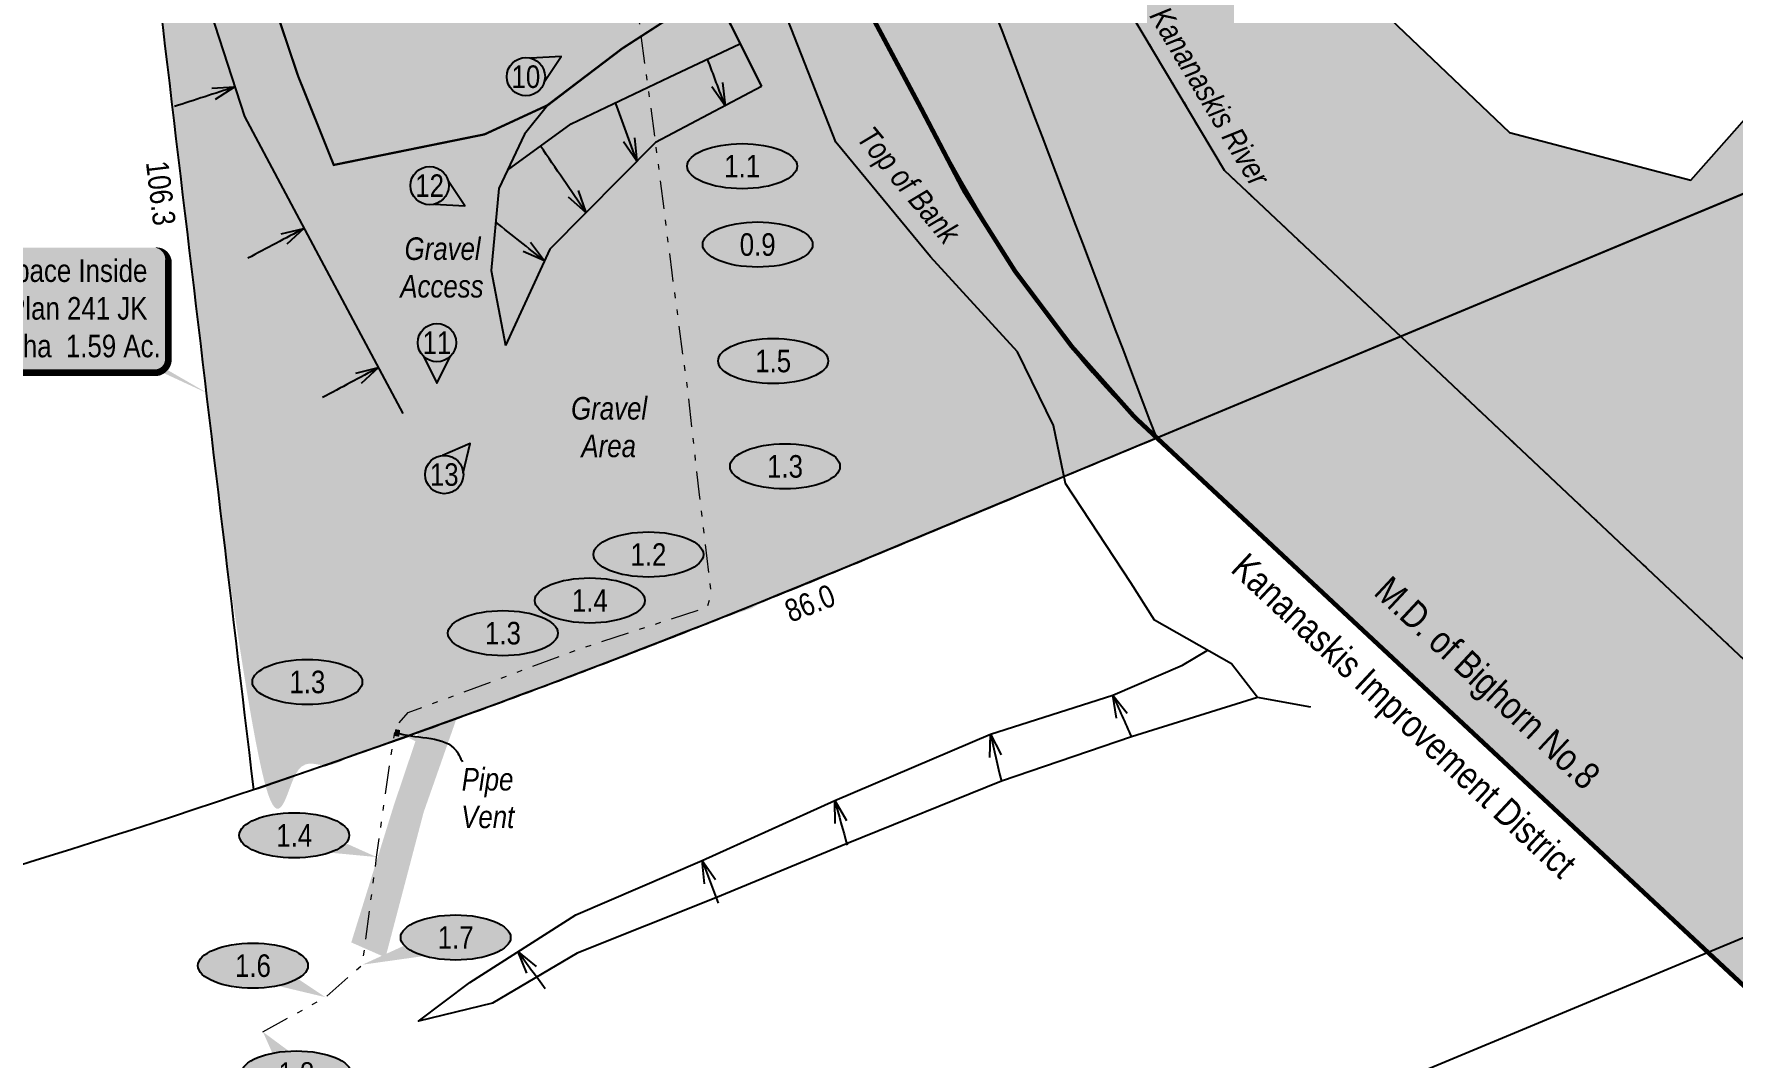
# Model space of a CAD drawing. Extents: x 634529 to 638478, y 5659509 to 5662668.
# Drawn here: x 636882 to 637635, y 5661796 to 5662249 of the extents above; entities that cross this region are included whole.
import ezdxf
from ezdxf.enums import TextEntityAlignment as Align

# ---------------------------------------------------------------- set-up
doc = ezdxf.new("R2010")
doc.units = 0
doc.header["$LTSCALE"] = 5
for name, pattern in [('BORDER2', [22.225, 6.35, -3.175, 6.35, -3.175, 0, -3.175]), ('CENTERLINEX33', [6.5, 2.5, -1, 0.5, -1, 0.5, -1]), ('DASHED4', [1.875, 1.25, -0.625]), ('foc-WHEELTRACKS', [2, 0.4, -1.6])]:
    doc.linetypes.add(name, pattern=pattern)
doc.layers.add('AS-COUNTY', color=7, linetype='BORDER2', lineweight=60, true_color=0xcc33ff)
for name, color, linetype in [('AS-FENCE-DASH', 48, 'foc-FENCE-DASH'), ('AS-ROADS', 254, 'Continuous'), ('CG-NOTES', 7, 'Continuous'), ('L-33', 7, 'Continuous'), ('L-TITLEDB', 4, 'Continuous'), ('P-ELEVATION', 7, 'Continuous'), ('P-TEMP WITHIN-BLACK', 5, 'Continuous'), ('T-SLOPE', 48, 'Continuous'), ('T-WATER', 160, 'Continuous'), ('T-WATER-H', 133, 'Continuous'), ('T-WATER-P3', 160, 'foc-WHEELTRACKS'), ('T-WATER-T', 170, 'Continuous')]:
    doc.layers.add(name, color=color, linetype=linetype)
for name, color, linetype, lineweight in [('AS-GENERAL', 48, 'Continuous', 18), ('EXISTING PIPE (EXIST OR HP)', 240, 'CENTERLINEX33', 20), ('T-TEXT', 48, 'Continuous', 18)]:
    doc.layers.add(name, color=color, linetype=linetype, lineweight=lineweight)
doc.layers.add('P-GROUND DISTURBANCE', color=7, linetype='DASHED4', true_color=0x454545)
doc.layers.add('P-GROUND DISTURBANCE-H', color=7, linetype='Continuous', true_color=0x999999)
doc.styles.add('240', font='ARIALN.TTF', dxfattribs={"height": 30})
doc.styles.add('80', font='ARIALN.TTF', dxfattribs={"height": 10})
doc.styles.add('80CG', font='ARIALN.TTF', dxfattribs={"height": 10})
doc.styles.add('80L', font='ARIALN.TTF', dxfattribs={"height": 10})
doc.styles.add('foc-LtypeFont', font='ARIALN.TTF', dxfattribs={"height": 7.35})
doc.styles.add('TXT', font='ARIALN.TTF', dxfattribs={"height": 0.2})
doc.linetypes.add('foc-FENCE-DASH', pattern='A,0.5,-0.5,1,-0.5,1,-0.5,1,-0.5,1,-0.5,["X",foc-LtypeFont,S=0.2,R=0,X=-0.625,Y=-0.75],-0.5', length=7.5)
doc.linetypes.add('foc-TOPO-flowdirection-NOLINE', pattern='A,0,[">",foc-LtypeFont,S=0.3,R=0,X=0,Y=-0.945],-20,[">",foc-LtypeFont,S=0.3,R=0,X=0,Y=-0.945],0', length=20)
doc.dimstyles.new('Compass 5 000', dxfattribs={"dimscale": 5, "dimtxt": 9, "dimasz": 2, "dimexe": 0.2, "dimexo": 0.0625, "dimgap": 0.5, "dimtad": 0, "dimtih": 1, "dimtoh": 1, "dimzin": 0, "dimdsep": 46, "dimtxsty": '80CG', "dimcen": 0.1, "dimse1": 1, "dimse2": 1, "dimclrd": 256, "dimclrt": 256, "dimaunit": 1, "dimadec": 4, "dimazin": 0, "dimtfac": 0.06, "dimtofl": 0, "dimtmove": 0, "dimatfit": 1, "dimfxl": 0.2, "dimtolj": 1, "dimtzin": 0, "dimlwd": -1, "dimarcsym": 0})

# ---------------------------------------------------------------- blocks, each defined once
blk = doc.blocks.new('*U456')
at = {"layer": 'CG-NOTES', "color": 182}
blk.add_lwpolyline([(8.2, -2.2), (15.59, 9), (2.2, 8.2)], dxfattribs=at)
blk.add_circle((0, 0), 8.49, dxfattribs=at)
at = {"color": 182, "style": '80L'}
blk.add_attdef('#', text='', height=10, dxfattribs=at).set_placement((0, 0), align=Align.MIDDLE_CENTER)
blk = doc.blocks.new('*U452')
at = {"layer": 'CG-NOTES', "color": 182}
blk.add_lwpolyline([(2.2, -8.2), (15.59, -9), (8.2, 2.2)], dxfattribs=at)
blk.add_circle((0, 0), 8.49, dxfattribs=at)
at = {"color": 182, "style": '80L'}
blk.add_attdef('#', text='', height=10, dxfattribs=at).set_placement((0, 0), align=Align.MIDDLE_CENTER)
blk = doc.blocks.new('*U457')
at = {"layer": 'CG-NOTES', "color": 182}
blk.add_lwpolyline([(-6, -6), (0, -18), (6, -6)], dxfattribs=at)
blk.add_circle((0, 0), 8.49, dxfattribs=at)
at = {"color": 182, "style": '80L'}
blk.add_attdef('#', text='', height=10, dxfattribs=at).set_placement((0, 0), align=Align.MIDDLE_CENTER)
blk = doc.blocks.new('*U458')
at = {"layer": 'CG-NOTES', "color": 182}
blk.add_lwpolyline([(8.45, 0.74), (11.57, 13.79), (-0.74, 8.45)], dxfattribs=at)
blk.add_circle((0, 0), 8.49, dxfattribs=at)
at = {"color": 182, "style": '80L'}
blk.add_attdef('#', text='', height=10, dxfattribs=at).set_placement((0, 0), align=Align.MIDDLE_CENTER)
blk = doc.blocks.new('*U461')
at = {"layer": 'P-ELEVATION'}
h = blk.add_hatch(color=111, dxfattribs=at)
h.dxf.hatch_style = 1
edge = h.paths.add_edge_path()
edge.add_ellipse((0, 0), major_axis=(-24.38, 0), ratio=0.410256, start_angle=0, end_angle=360)
at = {"layer": 'P-ELEVATION', "color": 7, "flags": 128}
blk.add_lwpolyline([(0, 0, 12.5, 0, 0), (-14.8, 18.46, 0, 0, 0)], format="xyseb", dxfattribs=at)
at = {"layer": 'P-ELEVATION', "color": 7}
blk.add_ellipse((0, 0), major_axis=(-24.38, 0), ratio=0.410256, dxfattribs=at)
at = {"layer": 'P-ELEVATION', "style": '80'}
blk.add_attdef('ELEVATION', text='', height=10, dxfattribs=at).set_placement((0, 0), align=Align.MIDDLE_CENTER)
blk = doc.blocks.new('*U462')
at = {"layer": 'P-ELEVATION'}
h = blk.add_hatch(color=111, dxfattribs=at)
h.dxf.hatch_style = 1
edge = h.paths.add_edge_path()
edge.add_ellipse((0, 0), major_axis=(-24.38, 0), ratio=0.410256, start_angle=0, end_angle=360)
at = {"layer": 'P-ELEVATION', "color": 7, "flags": 128}
blk.add_lwpolyline([(0, 0, 12.5, 0, 0), (32.21, -14.01, 0, 0, 0)], format="xyseb", dxfattribs=at)
at = {"layer": 'P-ELEVATION', "color": 7}
blk.add_ellipse((0, 0), major_axis=(-24.38, 0), ratio=0.410256, dxfattribs=at)
at = {"layer": 'P-ELEVATION', "style": '80'}
blk.add_attdef('ELEVATION', text='', height=10, dxfattribs=at).set_placement((0, 0), align=Align.MIDDLE_CENTER)
blk = doc.blocks.new('*U463')
at = {"layer": 'P-ELEVATION'}
h = blk.add_hatch(color=111, dxfattribs=at)
h.dxf.hatch_style = 1
edge = h.paths.add_edge_path()
edge.add_ellipse((0, 0), major_axis=(-24.38, 0), ratio=0.410256, start_angle=0, end_angle=360)
at = {"layer": 'P-ELEVATION', "color": 7, "flags": 128}
blk.add_lwpolyline([(0, 0, 12.5, 0, 0), (-41.33, -12.04, 0, 0, 0)], format="xyseb", dxfattribs=at)
at = {"layer": 'P-ELEVATION', "color": 7}
blk.add_ellipse((0, 0), major_axis=(-24.38, 0), ratio=0.410256, dxfattribs=at)
at = {"layer": 'P-ELEVATION', "style": '80'}
blk.add_attdef('ELEVATION', text='', height=10, dxfattribs=at).set_placement((0, 0), align=Align.MIDDLE_CENTER)
blk = doc.blocks.new('*U464')
at = {"layer": 'P-ELEVATION'}
h = blk.add_hatch(color=111, dxfattribs=at)
h.dxf.hatch_style = 1
edge = h.paths.add_edge_path()
edge.add_ellipse((0, 0), major_axis=(-24.38, 0), ratio=0.410256, start_angle=0, end_angle=360)
at = {"layer": 'P-ELEVATION', "color": 7, "flags": 128}
blk.add_lwpolyline([(0, 0, 12.5, 0, 0), (36.5, -9.63, 0, 0, 0)], format="xyseb", dxfattribs=at)
at = {"layer": 'P-ELEVATION', "color": 7}
blk.add_ellipse((0, 0), major_axis=(-24.38, 0), ratio=0.410256, dxfattribs=at)
at = {"layer": 'P-ELEVATION', "style": '80'}
blk.add_attdef('ELEVATION', text='', height=10, dxfattribs=at).set_placement((0, 0), align=Align.MIDDLE_CENTER)
blk = doc.blocks.new('*U465')
at = {"layer": 'P-ELEVATION'}
h = blk.add_hatch(color=111, dxfattribs=at)
h.dxf.hatch_style = 1
edge = h.paths.add_edge_path()
edge.add_ellipse((0, 0), major_axis=(-24.38, 0), ratio=0.410256, start_angle=0, end_angle=360)
at = {"layer": 'P-ELEVATION', "color": 7, "flags": 128}
blk.add_lwpolyline([(0, 0, 12.5, 0, 0), (39.14, -19.93, 0, 0, 0)], format="xyseb", dxfattribs=at)
at = {"layer": 'P-ELEVATION', "color": 7}
blk.add_ellipse((0, 0), major_axis=(-24.38, 0), ratio=0.410256, dxfattribs=at)
at = {"layer": 'P-ELEVATION', "style": '80'}
blk.add_attdef('ELEVATION', text='', height=10, dxfattribs=at).set_placement((0, 0), align=Align.MIDDLE_CENTER)
blk = doc.blocks.new('*U466')
at = {"layer": 'P-ELEVATION'}
h = blk.add_hatch(color=111, dxfattribs=at)
h.dxf.hatch_style = 1
edge = h.paths.add_edge_path()
edge.add_ellipse((0, 0), major_axis=(-24.38, 0), ratio=0.410256, start_angle=0, end_angle=360)
at = {"layer": 'P-ELEVATION', "color": 7, "flags": 128}
blk.add_lwpolyline([(0, 0, 12.5, 0, 0), (-4.96, -21.54, 0, 0, 0)], format="xyseb", dxfattribs=at)
at = {"layer": 'P-ELEVATION', "color": 7}
blk.add_ellipse((0, 0), major_axis=(-24.38, 0), ratio=0.410256, dxfattribs=at)
at = {"layer": 'P-ELEVATION', "style": '80'}
blk.add_attdef('ELEVATION', text='', height=10, dxfattribs=at).set_placement((0, 0), align=Align.MIDDLE_CENTER)
blk = doc.blocks.new('*U467')
at = {"layer": 'P-ELEVATION'}
h = blk.add_hatch(color=111, dxfattribs=at)
h.dxf.hatch_style = 1
edge = h.paths.add_edge_path()
edge.add_ellipse((0, 0), major_axis=(-24.38, 0), ratio=0.410256, start_angle=0, end_angle=360)
at = {"layer": 'P-ELEVATION', "color": 7, "flags": 128}
blk.add_lwpolyline([(0, 0, 12.5, 0, 0), (26.17, -23.32, 0, 0, 0)], format="xyseb", dxfattribs=at)
at = {"layer": 'P-ELEVATION', "color": 7}
blk.add_ellipse((0, 0), major_axis=(-24.38, 0), ratio=0.410256, dxfattribs=at)
at = {"layer": 'P-ELEVATION', "style": '80'}
blk.add_attdef('ELEVATION', text='', height=10, dxfattribs=at).set_placement((0, 0), align=Align.MIDDLE_CENTER)
blk = doc.blocks.new('*U468')
at = {"layer": 'P-ELEVATION'}
h = blk.add_hatch(color=111, dxfattribs=at)
h.dxf.hatch_style = 1
edge = h.paths.add_edge_path()
edge.add_ellipse((0, 0), major_axis=(-24.38, 0), ratio=0.410256, start_angle=0, end_angle=360)
at = {"layer": 'P-ELEVATION', "color": 7, "flags": 128}
blk.add_lwpolyline([(0, 0, 12.5, 0, 0), (-37.92, -12.57, 0, 0, 0)], format="xyseb", dxfattribs=at)
at = {"layer": 'P-ELEVATION', "color": 7}
blk.add_ellipse((0, 0), major_axis=(-24.38, 0), ratio=0.410256, dxfattribs=at)
at = {"layer": 'P-ELEVATION', "style": '80'}
blk.add_attdef('ELEVATION', text='', height=10, dxfattribs=at).set_placement((0, 0), align=Align.MIDDLE_CENTER)
blk = doc.blocks.new('*U469')
at = {"layer": 'P-ELEVATION'}
h = blk.add_hatch(color=111, dxfattribs=at)
h.dxf.hatch_style = 1
edge = h.paths.add_edge_path()
edge.add_ellipse((0, 0), major_axis=(-24.38, 0), ratio=0.410256, start_angle=0, end_angle=360)
at = {"layer": 'P-ELEVATION', "color": 7, "flags": 128}
blk.add_lwpolyline([(0, 0, 12.5, 0, 0), (-38.2, 9.4, 0, 0, 0)], format="xyseb", dxfattribs=at)
at = {"layer": 'P-ELEVATION', "color": 7}
blk.add_ellipse((0, 0), major_axis=(-24.38, 0), ratio=0.410256, dxfattribs=at)
at = {"layer": 'P-ELEVATION', "style": '80'}
blk.add_attdef('ELEVATION', text='', height=10, dxfattribs=at).set_placement((0, 0), align=Align.MIDDLE_CENTER)
blk = doc.blocks.new('*U438')
h = blk.add_hatch(color=255)
edge = h.paths.add_edge_path()
edge.add_line((-49, -28.5), (49, -28.5))
edge.add_arc((49, -22.5), 6, 270, 360)
edge.add_line((55, -22.5), (55, 21))
edge.add_arc((49, 21), 6, 0, 90)
edge.add_line((49, 27), (-49, 27))
edge.add_arc((-49, 21), 6, 90, 180)
edge.add_line((-55, 21), (-55, -22.5))
edge.add_arc((-49, -22.5), 6, 180, 270)
at = {"layer": 'P-GROUND DISTURBANCE-H', "flags": 128}
blk.add_lwpolyline([(-49, -28.5, 3, 3, 0), (49, -28.5, 3, 3, 0.414214), (55, -22.5, 3, 3, 0), (55, 21, 3, 0, 0.414214), (49, 27, 0, 0, 0), (-49, 27, 0, 0, 0.414214), (-55, 21, 0, 0, 0), (-55, -22.5, 0, 3, 0.414214)], format="xyseb", close=True, dxfattribs=at)
blk.add_lwpolyline([(73.16, -37.98, 0, 7.5, 0), (0, 0, 0, 0, 0)], format="xyseb", dxfattribs=at)
at = {"layer": 'P-GROUND DISTURBANCE', "style": '80'}
blk.add_attdef('ENTER_TEXT_001', (-35.99, -5), '', height=10, dxfattribs=at)

msp = doc.modelspace()

# ---------------------------------------------------------------- hatches: boundary and pattern name
at = {"layer": 'AS-ROADS'}
h = msp.add_hatch(color=256, dxfattribs=at)
h.dxf.hatch_style = 1
h.paths.add_polyline_path([(637203.576, 5662279.747), (637159.455, 5662253.785), (637142.483, 5662242.826), (637109.306, 5662217.647), (637081.425, 5662204.767), (637014.571, 5662191.207), (636998.765, 5662230.632), (636979.167, 5662288.908), (636964.337, 5662341.053), (636950.487, 5662398.654), (636925.922, 5662504.594), (636966.308, 5662517.213), (636974.436, 5662469.896), (637014.215, 5662457.791), (637044.972, 5662449.718), (637067.09, 5662447.808), (637103.779, 5662448.413), (637128.128, 5662452.703), (637133.099, 5662435.395), (637109.696, 5662427.345), (637077.114, 5662416.581), (637042.651, 5662406.167), (637028.551, 5662404.296), (637010.409, 5662405.472), (636985.895, 5662409.503), (636998.835, 5662353.247), (637015.261, 5662302.889), (637030.266, 5662284.066), (637052.83, 5662266.575), (637084.807, 5662256.846), (637113.422, 5662258.862), (637136.031, 5662269.766), (637195.162, 5662295.384)])
h = msp.add_hatch(color=256, dxfattribs=at)
h.dxf.hatch_style = 1
h.paths.add_polyline_path([(637204.356, 5662225.985), (637227.335, 5662186.45), (637262.053, 5662132.46), (637291.029, 5662064.059), (637276.833, 5662039.105), (637200.075, 5661994.674), (637121.871, 5661967.578), (637069.286, 5661946.431), (637054.47, 5661904.225), (637037.519, 5661839.756), (637022.343, 5661846.423), (637041.316, 5661907.491), (637058.577, 5661958.715), (637053.79, 5662026.075), (637045.267, 5662081.036), (637036.744, 5662140.208), (637014.571, 5662191.207), (637081.425, 5662204.767), (637109.306, 5662217.647), (637099.162, 5662204.862), (637087.783, 5662180.768), (637084.432, 5662144.334), (637090.784, 5662111.127), (637110.356, 5662153.863), (637157.234, 5662201.216)])
at = {"layer": 'P-GROUND DISTURBANCE-H'}
h = msp.add_hatch(color=256, dxfattribs=at)
h.dxf.hatch_style = 1
edge = h.paths.add_edge_path()
edge.add_spline(control_points=[(637379.551, 5662070.158), (637335.904, 5662051.998), (637292.256, 5662033.838), (637248.609, 5662015.679), (637237.502, 5662011.112), (637226.394, 5662006.546), (637215.287, 5662001.98), (637204.14, 5661997.508), (637192.993, 5661993.037), (637181.846, 5661988.565), (637170.662, 5661984.19), (637159.478, 5661979.816), (637148.294, 5661975.442), (637137.072, 5661971.162), (637125.85, 5661966.882), (637114.628, 5661962.602), (637103.371, 5661958.419), (637092.114, 5661954.235), (637080.857, 5661950.051), (637069.564, 5661945.965), (637058.271, 5661941.879), (637046.977, 5661937.792), (637035.649, 5661933.803), (637024.322, 5661929.813), (637012.994, 5661925.824), (637001.654, 5661921.939), (636990.314, 5661918.053), (636978.973, 5661914.168), (636958.027, 5662090.05), (636937.081, 5662265.931), (636916.135, 5662441.813), (636992.459, 5662464.029), (637068.784, 5662486.245), (637145.108, 5662508.461), (637146.622, 5662500.268), (637162.797, 5662412.745), (637250.129, 5662272.545), (637319.191, 5662126.216), (637376.302, 5662073.175), (637379.547, 5662070.162), (637379.551, 5662070.158)], knot_values=[0, 0, 0, 0, 1, 1, 1, 2, 2, 2, 3, 3, 3, 4, 4, 4, 5, 5, 5, 6, 6, 6, 7, 7, 7, 8, 8, 8, 9, 9, 9, 10, 10, 10, 11, 11, 11, 15.9911786, 64.3161074, 108.3815167, 111.0358361, 111.0370366, 111.0370366, 111.0370366, 111.0370366], weights=[1, 1, 1, 1, 1, 1, 1, 1, 1, 1, 1, 1, 1, 1, 1, 1, 1, 1, 1, 1, 1, 1, 1, 1, 1, 1, 1, 1, 1, 1, 1, 1, 1, 1, 1, 1, 1, 1, 1, 1, 1], degree=3, periodic=0)
at = {"layer": 'T-WATER-H'}
h = msp.add_hatch(color=256, dxfattribs=at)
h.dxf.hatch_style = 1
edge = h.paths.add_edge_path()
edge.add_spline(control_points=[(637144.657, 5662510.736), (637147.463, 5662540.071), (637150.269, 5662569.406), (637153.075, 5662598.741)], knot_values=[0, 0, 0, 0, 1, 1, 1, 1], weights=[1, 1, 1, 1], degree=3, periodic=0)
edge.add_line((637153.075, 5662598.741), (637422.084, 5662631.226))
edge.add_line((637422.084, 5662631.226), (637322.167, 5662577.18))
edge.add_line((637322.167, 5662577.18), (637299.124, 5662555.437))
edge.add_line((637299.124, 5662555.437), (637356.526, 5662435.011))
edge.add_line((637356.526, 5662435.011), (637483.153, 5662255.984))
edge.add_line((637483.153, 5662255.984), (637536.058, 5662205.674))
edge.add_line((637536.058, 5662205.674), (637616.459, 5662184.396))
edge.add_line((637616.459, 5662184.396), (637712.226, 5662292.887))
edge.add_line((637712.226, 5662292.887), (637780.641, 5662263.718))
edge.add_line((637780.641, 5662263.718), (637842.216, 5662224.581))
edge.add_line((637842.216, 5662224.581), (637822.022, 5662167.334))
edge.add_line((637822.022, 5662167.334), (637747.239, 5662140.789))
edge.add_line((637747.239, 5662140.789), (637714.458, 5662072.935))
edge.add_line((637714.458, 5662072.935), (637759.564, 5662017.17))
edge.add_line((637759.564, 5662017.17), (637824.482, 5662020.463))
edge.add_line((637824.482, 5662020.463), (637879.685, 5662049.266))
edge.add_line((637879.685, 5662049.266), (637902.391, 5662075.842))
edge.add_line((637902.391, 5662075.842), (637944.497, 5662102.089))
edge.add_line((637944.497, 5662102.089), (637979.678, 5662102.463))
edge.add_line((637979.678, 5662102.463), (638039.386, 5662078.392))
edge.add_line((638039.386, 5662078.392), (638099.165, 5662037.435))
edge.add_line((638099.165, 5662037.435), (638210.019, 5661950.151))
edge.add_line((638210.019, 5661950.151), (637827.827, 5661677.918))
edge.add_spline(control_points=[(637827.827, 5661677.918), (637781.375, 5661712.549), (637734.923, 5661747.18), (637688.471, 5661781.811)], knot_values=[104.0315078, 104.0315078, 104.0315078, 104.0315078, 105.0315078, 105.0315078, 105.0315078, 105.0315078], weights=[1, 1, 1, 1], degree=3, periodic=0)
edge.add_spline(control_points=[(637688.471, 5661781.811), (637667.014, 5661801.838), (637645.556, 5661821.865), (637624.099, 5661841.891)], knot_values=[103.0315078, 103.0315078, 103.0315078, 103.0315078, 104.0315078, 104.0315078, 104.0315078, 104.0315078], weights=[1, 1, 1, 1], degree=3, periodic=0)
edge.add_spline(control_points=[(637624.099, 5661841.891), (637542.583, 5661917.983), (637461.066, 5661994.075), (637379.55, 5662070.167)], knot_values=[102.0315078, 102.0315078, 102.0315078, 102.0315078, 103.0315078, 103.0315078, 103.0315078, 103.0315078], weights=[1, 1, 1, 1], degree=3, periodic=0)
edge.add_spline(control_points=[(637379.55, 5662070.167), (637379.545, 5662070.171), (637376.301, 5662073.185), (637319.19, 5662126.226), (637250.127, 5662272.555), (637162.8, 5662412.746), (637146.624, 5662500.259), (637145.111, 5662508.444)], knot_values=[2, 2, 2, 2, 2.0012005, 4.6555199, 48.7209292, 97.045858, 102.0315078, 102.0315078, 102.0315078, 102.0315078], weights=[1, 1, 1, 1, 1, 1, 1, 1], degree=3, periodic=0)
edge.add_spline(control_points=[(637145.111, 5662508.444), (637144.96, 5662509.208), (637144.809, 5662509.972), (637144.657, 5662510.736)], knot_values=[1, 1, 1, 1, 2, 2, 2, 2], weights=[1, 1, 1, 1], degree=3, periodic=0)

# ---------------------------------------------------------------- linework, layer by layer
at = {"layer": 'AS-COUNTY', "const_width": 2, "flags": 128}
msp.add_lwpolyline([(637827.885, 5661677.996), (637688.271, 5661782.084), (637623.919, 5661842.139), (637379.37, 5662070.41), (637369.888, 5662079.263, -0.0819444), (637274.777, 5662216.854), (637249.611, 5662263.979, -0.0089497), (637192.227, 5662370.403, -0.0614008), (637149.9, 5662484.29), (637144.657, 5662510.736), (637153.075, 5662598.741)], format="xyb", dxfattribs=at)
at = {"layer": 'AS-FENCE-DASH', "flags": 128}
msp.add_lwpolyline([(637183.384, 5662267.865), (637159.455, 5662253.785), (637142.483, 5662242.826), (637109.306, 5662217.647), (637099.162, 5662204.862), (637087.783, 5662180.768), (637084.432, 5662144.334), (637090.784, 5662111.127)], dxfattribs=at)
at = {"layer": 'AS-GENERAL', "const_width": 1, "flags": 128}
msp.add_lwpolyline([(637183.384, 5662267.865), (637204.356, 5662225.985)], dxfattribs=at)
at = {"layer": 'AS-ROADS', "color": 251, "true_color": 0x5e5e5e, "const_width": 1, "flags": 128}
msp.add_lwpolyline([(636979.167, 5662288.908), (636998.765, 5662230.632), (637014.571, 5662191.207), (637081.425, 5662204.767), (637109.306, 5662217.647), (637142.483, 5662242.826), (637159.455, 5662253.785)], dxfattribs=at)
at = {"layer": 'EXISTING PIPE (EXIST OR HP)', "flags": 128}
msp.add_lwpolyline([(636983.179, 5661806.748), (637010.969, 5661822.114), (637027.305, 5661836.549), (637033.573, 5661884.277), (637039.09, 5661923.687), (637042.011, 5661941.999), (637047.508, 5661948.361), (637084.667, 5661962.046), (637123.201, 5661976.522), (637180.317, 5661995.124), (637182.108, 5662000.816), (637176.791, 5662044.962), (637171.534, 5662091.7), (637164.667, 5662143.339), (637157.494, 5662200.055), (637141.263, 5662320.03), (637131.384, 5662388.2), (637128.023, 5662410.434), (637133.07, 5662428.505)], dxfattribs=at)
at = {"layer": 'EXISTING PIPE (EXIST OR HP)', "linetype": 'Continuous', "const_width": 3, "flags": 128}
msp.add_lwpolyline([(637043.801, 5661939.133), (637041.609, 5661939.482)], dxfattribs=at)
at = {"layer": 'L-TITLEDB', "linetype": 'Continuous'}
msp.add_lwpolyline([(636497.607, 5661785.079), (636667.807, 5661822.316, 0.0363872), (637248.615, 5662015.801), (637379.458, 5662070.245), (637805.877, 5662247.677), (637842.216, 5662224.581), (637822.022, 5662167.334), (637747.239, 5662140.789), (637714.458, 5662072.935), (637759.564, 5662017.17), (637824.482, 5662020.463), (637879.685, 5662049.266), (637902.391, 5662075.842), (637944.497, 5662102.089), (637979.678, 5662102.463), (638039.386, 5662078.392), (638097.239, 5662038.756), (637624.099, 5661841.891), (637365.676, 5661734.361), (637243.667, 5661685.663), (637142.236, 5661648.266), (637039.939, 5661613.306), (636743.648, 5661527.083), (636562.716, 5661487.481)], format="xyb", dxfattribs=at)
msp.add_lwpolyline([(637379.547, 5662070.162), (637805.819, 5662247.52), (637842.137, 5662224.434), (637821.954, 5662167.203), (637747.194, 5662140.671), (637714.427, 5662072.843), (637759.512, 5662017.1), (637824.482, 5662020.463), (637879.685, 5662049.266), (637902.391, 5662075.842), (637944.497, 5662102.089), (637979.545, 5662102.351), (638039.232, 5662078.29), (638097.229, 5662038.736), (637624.099, 5661841.891), (637379.547, 5662070.162)], close=True, dxfattribs=at)
at = {"layer": 'P-TEMP WITHIN-BLACK'}
msp.add_open_spline([(637379.551, 5662070.158), (637335.904, 5662051.998), (637292.256, 5662033.838), (637248.609, 5662015.679), (637237.502, 5662011.112), (637226.394, 5662006.546), (637215.287, 5662001.98), (637204.14, 5661997.508), (637192.993, 5661993.037), (637181.846, 5661988.565), (637170.662, 5661984.19), (637159.478, 5661979.816), (637148.294, 5661975.442), (637137.072, 5661971.162), (637125.85, 5661966.882), (637114.628, 5661962.602), (637103.371, 5661958.419), (637092.114, 5661954.235), (637080.857, 5661950.051), (637069.564, 5661945.965), (637058.271, 5661941.879), (637046.977, 5661937.792), (637035.649, 5661933.803), (637024.322, 5661929.813), (637012.994, 5661925.824), (637001.654, 5661921.939), (636990.314, 5661918.053), (636978.973, 5661914.168), (636958.027, 5662090.05), (636937.081, 5662265.931), (636916.135, 5662441.813), (636992.459, 5662464.029), (637068.784, 5662486.245), (637145.108, 5662508.461), (637146.622, 5662500.268), (637162.797, 5662412.745), (637250.129, 5662272.545), (637319.191, 5662126.216), (637376.302, 5662073.175), (637379.547, 5662070.162), (637379.551, 5662070.158)], degree=3, knots=[0, 0, 0, 0, 1, 1, 1, 2, 2, 2, 3, 3, 3, 4, 4, 4, 5, 5, 5, 6, 6, 6, 7, 7, 7, 8, 8, 8, 9, 9, 9, 10, 10, 10, 11, 11, 11, 15.9911786, 64.3161074, 108.3815167, 111.0358361, 111.0370366, 111.0370366, 111.0370366, 111.0370366], dxfattribs=at)
at = {"layer": 'T-SLOPE', "flags": 128}
for points in [[(637447.942, 5661950.747), (637424.223, 5661955.094), (637412.724, 5661969.909), (637378.606, 5661989.402), (637368.017, 5662005.838), (637339.052, 5662049.939), (637333.765, 5662075.679), (637317.779, 5662108.401), (637279.269, 5662150.457), (637237.189, 5662201.306), (637214.325, 5662259.772), (637190.061, 5662304.864), (637140.052, 5662397.544), (637134.955, 5662428.931), (637126.517, 5662458.312), (637119.98, 5662478.439), (637113.172, 5662508.665), (637112.817, 5662570.383)], [(636897.292, 5662495.836), (636921.446, 5662397.154), (636937.847, 5662329.408), (636954.323, 5662276.629), (636974.991, 5662212.76), (637008.948, 5662148.766), (637045.267, 5662081.036)], [(637091.699, 5662188.871), (637119.825, 5662209.419), (637163.271, 5662230.161), (637194.683, 5662244.892)], [(637204.356, 5662225.985), (637157.234, 5662201.216), (637110.356, 5662153.863), (637090.784, 5662111.127)], [(637157.234, 5662201.216), (637110.356, 5662153.863)], [(637084.952, 5661819.558), (637052.14, 5661811.53), (637074.923, 5661828.712), (637121.971, 5661858.603), (637177.967, 5661882.742), (637236.763, 5661909.427), (637305.904, 5661938.813), (637360.039, 5661956.134), (637391.031, 5661969.439), (637401.915, 5661975.866)], [(637424.223, 5661955.094), (637368.318, 5661937.532), (637310.656, 5661917.97), (637241.965, 5661890.195), (637184.099, 5661866.206), (637122.566, 5661841.691), (637084.952, 5661819.558)]]:
    msp.add_lwpolyline(points, dxfattribs=at)
at = {"layer": 'T-WATER', "linetype": 'Continuous'}
msp.add_lwpolyline([(637422.084, 5662631.226), (637322.167, 5662577.18), (637299.124, 5662555.437), (637356.526, 5662435.011), (637483.153, 5662255.984), (637536.058, 5662205.674), (637616.459, 5662184.396), (637712.226, 5662292.887), (637780.641, 5662263.718), (637842.216, 5662224.581), (637822.022, 5662167.334), (637747.239, 5662140.789), (637714.458, 5662072.935), (637759.564, 5662017.17), (637824.482, 5662020.463), (637879.685, 5662049.266), (637902.391, 5662075.842), (637944.497, 5662102.089), (637979.678, 5662102.463), (638039.386, 5662078.392), (638099.165, 5662037.435), (638210.019, 5661950.151)], dxfattribs=at)
at = {"layer": 'T-WATER', "linetype": 'foc-TOPO-flowdirection-NOLINE', "flags": 128}
msp.add_lwpolyline([(638014.074, 5661810.6), (637980.434, 5661841.347), (637784.521, 5661873.726), (637696.201, 5661918.986), (637409.655, 5662188.701), (637257.246, 5662444.352), (637224.25, 5662537.968), (637252.424, 5662610.738)], dxfattribs=at)
at = {"layer": 'T-WATER'}
msp.add_open_spline([(637153.075, 5662598.741), (637150.269, 5662569.406), (637147.463, 5662540.071), (637144.657, 5662510.736), (637144.809, 5662509.972), (637144.96, 5662509.208), (637145.111, 5662508.444), (637146.624, 5662500.259), (637162.8, 5662412.746), (637250.127, 5662272.555), (637319.19, 5662126.226), (637376.301, 5662073.185), (637379.545, 5662070.171), (637379.55, 5662070.167), (637461.066, 5661994.075), (637542.583, 5661917.983), (637624.099, 5661841.891), (637645.556, 5661821.865), (637667.014, 5661801.838), (637688.471, 5661781.811), (637734.923, 5661747.18), (637781.375, 5661712.549), (637827.827, 5661677.918)], degree=3, knots=[0, 0, 0, 0, 1, 1, 1, 2, 2, 2, 6.9856498, 55.3105787, 99.375988, 102.0303074, 102.0315078, 102.0315078, 102.0315078, 103.0315078, 103.0315078, 103.0315078, 104.0315078, 104.0315078, 104.0315078, 105.0315078, 105.0315078, 105.0315078, 105.0315078], dxfattribs=at)
at = {"layer": 'T-WATER-P3', "flags": 128}
msp.add_lwpolyline([(638014.074, 5661810.6), (637980.434, 5661841.347), (637784.521, 5661873.726), (637696.201, 5661918.986), (637409.655, 5662188.701), (637257.246, 5662444.352), (637224.25, 5662537.968), (637252.424, 5662610.738)], dxfattribs=at)

# ---------------------------------------------------------------- block references
at = {"xscale": 1.000155304115623, "yscale": 1.000155304115623, "zscale": 1.000155304115623}
for name, p, values in [('*U469', (637195.705, 5662190.652), {'ELEVATION': '1.1'}), ('*U468', (637202.591, 5662155.91), {'ELEVATION': '0.9'}), ('*U468', (637209.459, 5662104.27), {'ELEVATION': '1.5'}), ('*U468', (637214.716, 5662057.533), {'ELEVATION': '1.3'}), ('*U467', (637154.14, 5662018.447), {'ELEVATION': '1.2'}), ('*U466', (637128.157, 5661998.064), {'ELEVATION': '1.4'}), ('*U466', (637089.623, 5661983.588), {'ELEVATION': '1.3'}), ('*U465', (637002.868, 5661961.935), {'ELEVATION': '1.3'}), ('*U464', (636997.069, 5661893.911), {'ELEVATION': '1.4'}), ('*U463', (637068.645, 5661848.594), {'ELEVATION': '1.7'}), ('*U462', (636978.752, 5661836.124), {'ELEVATION': '1.6'}), ('*U461', (636997.978, 5661788.282), {'ELEVATION': '1.8'})]:
    msp.add_blockref(name, p, dxfattribs=at).add_auto_attribs(values)
at = {"layer": 'CG-NOTES'}
for name, p, values in [('*U456', (637099.79, 5662230.353), {'#': '10'}), ('*U452', (637057.08, 5662182.025), {'#': '12'}), ('*U457', (637060.331, 5662112.393), {'#': '11'}), ('*U458', (637063.578, 5662053.919), {'#': '13'})]:
    msp.add_blockref(name, p, dxfattribs=at).add_auto_attribs(values)
ref = msp.add_blockref('*U438', (636886.222, 5662127.543), dxfattribs=at)
ref.add_attrib('ENTER_TEXT_001', 'Workspace Inside', (636840.864, 5662139.335), dxfattribs={"layer": 'P-GROUND DISTURBANCE', "height": 10, "style": '80'})
ref.add_attrib('ENTER_TEXT_002', 'Road Plan 241 JK', (636839.615, 5662122.628), dxfattribs={"layer": 'P-GROUND DISTURBANCE', "height": 10, "style": '80'})
ref.add_attrib('ENTER_TEXT_003', '= 0.642 ha  1.59 Ac.', (636834.957, 5662105.92), dxfattribs={"layer": 'P-GROUND DISTURBANCE', "height": 10, "style": '80'})

# ---------------------------------------------------------------- texts
at = {"layer": 'EXISTING PIPE (EXIST OR HP)', "linetype": 'Continuous', "insert": (637070.328, 5661923.787), "char_height": 10, "attachment_point": 1, "style": '80L'}
msp.add_mtext_dynamic_manual_height_columns('\\pi1.0118;{\\fArial Narrow|b0|i1|c0|p34;Pipe \\P\\pi0.75941;Vent}', width=24.11091, gutter_width=50, heights=[0], dxfattribs=at)
at = {"layer": 'L-33', "color": 200, "linetype": 'Continuous', "true_color": 0xcc33ff, "char_height": 12, "attachment_point": 5, "rotation": 316.972222, "style": '240'}
for s, width, insert in [('Kananaskis Improvement District', 200.98494, (637488.107, 5661945.736)), ('M.D. of Bighorn No.8', 127.86352, (637525.077, 5661960.261))]:
    msp.add_mtext_dynamic_manual_height_columns(s, width=width, gutter_width=45, heights=[0], dxfattribs=dict(at, insert=insert))
at = {"layer": 'P-TEMP WITHIN-BLACK', "style": '80L'}
for s, rotation, p in [('106.3', 276.791389, (636937.902, 5662178.709)), ('86.0', 21.2765, (637225.778, 5661996.888))]:
    msp.add_text(s, height=10, rotation=rotation, dxfattribs=at).set_placement(p, align=Align.MIDDLE)
at = {"layer": 'T-SLOPE', "insert": (637253.324, 5662209.846), "char_height": 10.00026, "attachment_point": 1, "rotation": 309.609881, "style": '80L'}
msp.add_mtext_dynamic_manual_height_columns('\\pi0.76284;{\\fArial Narrow|b0|i1|c0|p34;Top of Bank}', width=62.48908, gutter_width=49.978, heights=[0], dxfattribs=at)
at = {"layer": 'T-TEXT', "char_height": 10.00026, "attachment_point": 1, "style": '80L'}
for s, insert in [('\\pi0.60595;{\\fArial Narrow|b0|i1|c0|p34;Gravel \\P\\pi-1.287;Access}', (637045.385, 5662159.09)), ('\\pi0.60595;{\\fArial Narrow|b0|i1|c0|p34;Gravel \\P\\pi5.1763;Area}', (637119.235, 5662088.29))]:
    msp.add_mtext_dynamic_manual_height_columns(s, width=34.33009, gutter_width=49.978, heights=[0], dxfattribs=dict(at, insert=insert))
at = {"layer": 'T-WATER-T', "insert": (637407.497, 5662224.172), "char_height": 10, "width": 90.23643, "attachment_point": 2, "rotation": 300.801783, "style": 'TXT'}
msp.add_mtext('{\\fArial Narrow|b0|i1|c0|p34;Kananaskis River}', dxfattribs=at)

# ---------------------------------------------------------------- leaders
at = {"layer": 'EXISTING PIPE (EXIST OR HP)', "linetype": 'Continuous', "path_type": 1}
msp.add_leader([(637043.801, 5661939.133), (637068.87, 5661931.47), (637071.654, 5661926.436)], dimstyle='Compass 5 000', override={"dimgap": 0.5, "dimtad": 0}, dxfattribs=at)
at = {"layer": 'P-TEMP WITHIN-BLACK', "path_type": 1}
msp.add_leader([(637379.551, 5662070.158), (637284.108, 5662321.605)], dimstyle='Compass 5 000', override={"dimgap": 0.5, "dimtad": 0}, dxfattribs=at)
at = {"layer": 'T-SLOPE', "path_type": 1}
for points, override in [([(637188.16, 5662217.471), (637180.335, 5662238.164)], {"dimldrblk": 'Open30'}), ([(636970.767, 5662225.812), (636943.979, 5662217.143)], {"dimldrblk": 'Open30'}), ([(637148.996, 5662192.894), (637139.537, 5662218.83)], {"dimldrblk": 'Open30'}), ([(637126.43, 5662170.1), (637106.34, 5662199.567)], {"dimldrblk": 'Open30'}), ([(637001.372, 5662163.044), (636976.501, 5662149.847)], {"dimldrblk": 'Open30'}), ([(637107.986, 5662148.688), (637086.413, 5662165.877)], {"dimldrblk": 'Open30'}), ([(637034.39, 5662101.321), (637009.576, 5662088.015)], {"dimldrblk": 'Open30'}), ([(637360.039, 5661956.134), (637368.318, 5661937.532)], {"dimgap": 0.5, "dimtad": 0, "dimldrblk": 'Open30'}), ([(637305.904, 5661938.813), (637310.656, 5661917.97)], {"dimldrblk": 'Open30'}), ([(637236.763, 5661909.427), (637242.3, 5661889.544)], {"dimldrblk": 'Open30'}), ([(637177.967, 5661882.742), (637185.085, 5661863.784)], {"dimldrblk": 'Open30'}), ([(637096.34, 5661842.319), (637108.361, 5661825.993)], {"dimldrblk": 'Open30'})]:
    msp.add_leader(points, dimstyle='Compass 5 000', override=override, dxfattribs=at)

doc.saveas('drawing.dxf')
